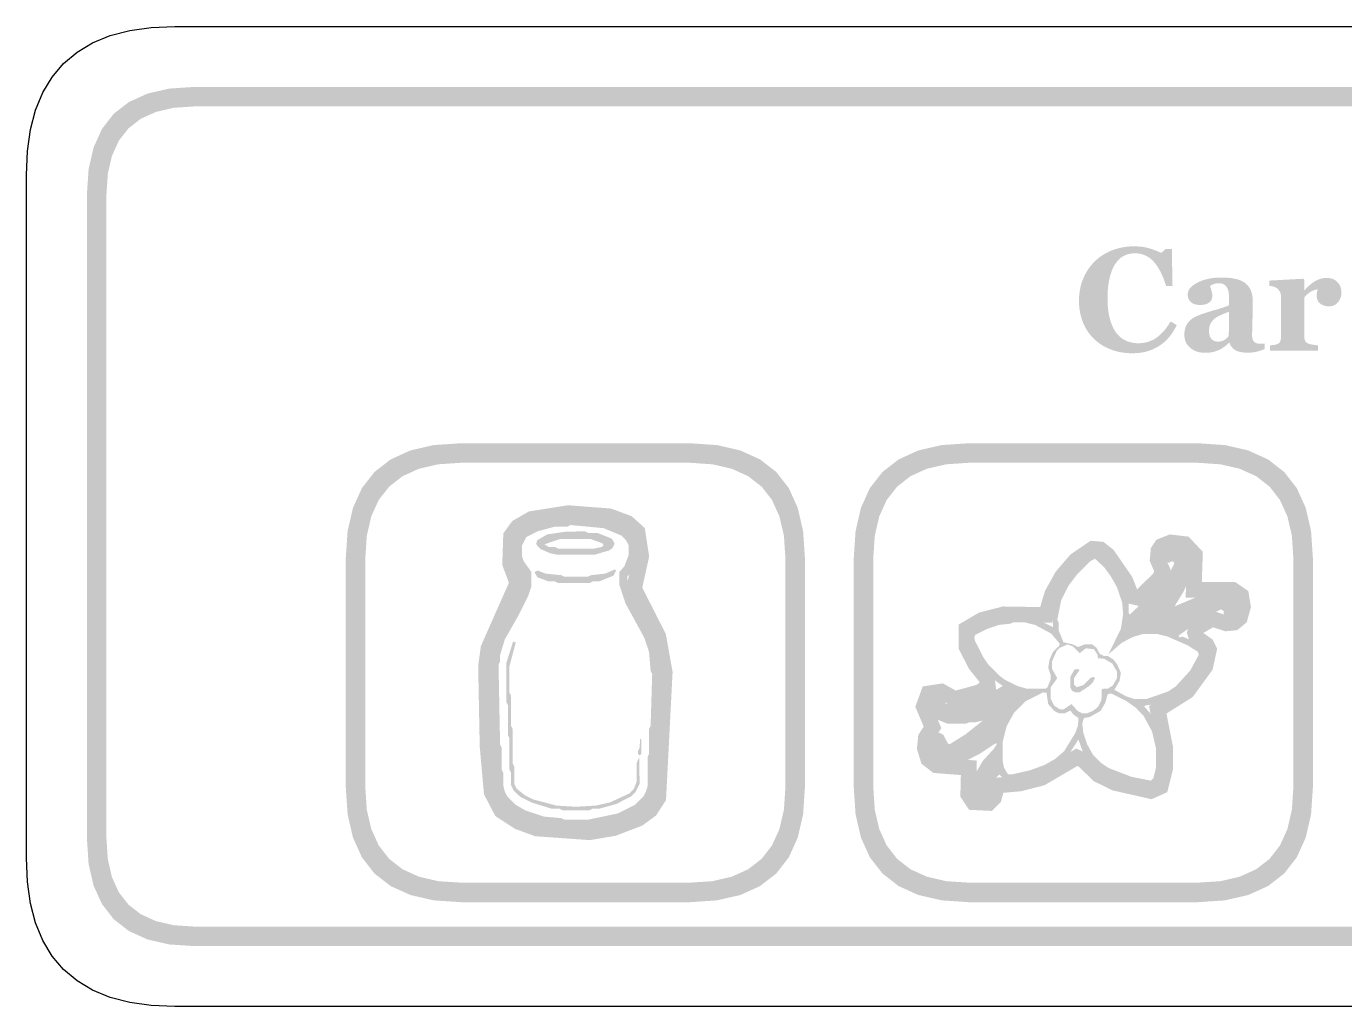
# Model space of a CAD drawing. Header units: millimetres. Extents: x 6 to 294, y 109 to 451.
# Drawn here: x 5.96 to 32.95, y 316.86 to 336.94 of the extents above; entities that cross this region are included whole.
import ezdxf

# ---------------------------------------------------------------- set-up
doc = ezdxf.new("R2010")
doc.units = ezdxf.units.MM
doc.layers.add('CUT', color=1, linetype='Continuous')
doc.layers.add('RASTER', color=7, linetype='Continuous')

msp = doc.modelspace()

# ---------------------------------------------------------------- hatches: boundary and pattern name
at = {"layer": 'RASTER'}
h = msp.add_hatch(color=7, dxfattribs=at)
h.paths.add_polyline_path([(7.2, 333.501), (7.234, 334.016), (7.337, 334.463), (7.509, 334.841), (7.75, 335.151), (8.059, 335.391), (8.438, 335.563), (8.884, 335.666), (9.4, 335.701), (66.6, 335.701), (67.116, 335.666), (67.563, 335.563), (67.941, 335.391), (68.25, 335.151), (68.491, 334.841), (68.663, 334.463), (68.766, 334.016), (68.8, 333.501), (68.8, 320.301), (68.766, 319.785), (68.663, 319.338), (68.491, 318.96), (68.25, 318.651), (67.941, 318.41), (67.563, 318.238), (67.116, 318.135), (66.6, 318.101), (9.4, 318.101), (8.884, 318.135), (8.438, 318.238), (8.059, 318.41), (7.75, 318.651), (7.509, 318.96), (7.337, 319.338), (7.234, 319.785), (7.2, 320.301)])
h.paths.add_polyline_path([(7.6, 333.501), (7.6, 320.301), (7.628, 319.879), (7.712, 319.513), (7.853, 319.204), (8.05, 318.951), (8.303, 318.754), (8.612, 318.613), (8.978, 318.529), (9.4, 318.501), (66.6, 318.501), (67.022, 318.529), (67.387, 318.613), (67.697, 318.754), (67.95, 318.951), (68.147, 319.204), (68.288, 319.513), (68.372, 319.879), (68.4, 320.301), (68.4, 333.501), (68.372, 333.923), (68.288, 334.288), (68.147, 334.598), (67.95, 334.851), (67.697, 335.048), (67.387, 335.188), (67.022, 335.273), (66.6, 335.301), (9.4, 335.301), (8.978, 335.273), (8.612, 335.188), (8.303, 335.048), (8.05, 334.851), (7.853, 334.598), (7.712, 334.288), (7.628, 333.923), (7.6, 333.501)], flags=0)
for points in [[(28.598, 330.245), (28.541, 330.246), (28.485, 330.25), (28.431, 330.256), (28.377, 330.264), (28.324, 330.274), (28.272, 330.287), (28.22, 330.302), (28.17, 330.319), (28.121, 330.339), (28.074, 330.36), (28.028, 330.384), (27.984, 330.41), (27.941, 330.438), (27.9, 330.468), (27.861, 330.5), (27.823, 330.534), (27.788, 330.569), (27.754, 330.607), (27.723, 330.646), (27.693, 330.688), (27.666, 330.731), (27.64, 330.777), (27.616, 330.825), (27.594, 330.874), (27.575, 330.926), (27.558, 330.978), (27.544, 331.032), (27.532, 331.087), (27.523, 331.144), (27.516, 331.201), (27.512, 331.26), (27.511, 331.32), (27.512, 331.38), (27.516, 331.439), (27.523, 331.497), (27.532, 331.553), (27.544, 331.608), (27.558, 331.663), (27.575, 331.716), (27.595, 331.768), (27.617, 331.818), (27.642, 331.867), (27.668, 331.914), (27.696, 331.96), (27.727, 332.004), (27.76, 332.046), (27.795, 332.086), (27.832, 332.125), (27.87, 332.16), (27.91, 332.194), (27.952, 332.226), (27.996, 332.256), (28.042, 332.283), (28.09, 332.309), (28.139, 332.332), (28.191, 332.354), (28.243, 332.373), (28.297, 332.389), (28.352, 332.403), (28.407, 332.415), (28.464, 332.424), (28.521, 332.43), (28.58, 332.434), (28.639, 332.435), (28.682, 332.434), (28.723, 332.432), (28.764, 332.429), (28.804, 332.425), (28.843, 332.419), (28.881, 332.412), (28.918, 332.403), (28.954, 332.393), (28.989, 332.383), (29.022, 332.372), (29.054, 332.36), (29.085, 332.349), (29.114, 332.337), (29.142, 332.325), (29.169, 332.312), (29.194, 332.299), (29.285, 332.379), (29.412, 332.379), (29.426, 331.621), (29.297, 331.621), (29.268, 331.705), (29.239, 331.783), (29.208, 331.855), (29.176, 331.922), (29.142, 331.982), (29.107, 332.038), (29.071, 332.087), (29.033, 332.13), (28.993, 332.168), (28.952, 332.202), (28.908, 332.229), (28.862, 332.252), (28.814, 332.27), (28.764, 332.283), (28.712, 332.29), (28.658, 332.293), (28.591, 332.289), (28.529, 332.278), (28.47, 332.259), (28.416, 332.232), (28.365, 332.198), (28.319, 332.157), (28.277, 332.107), (28.239, 332.051), (28.205, 331.987), (28.176, 331.917), (28.152, 331.841), (28.131, 331.759), (28.116, 331.671), (28.104, 331.577), (28.098, 331.477), (28.095, 331.37), (28.096, 331.309), (28.099, 331.251), (28.102, 331.195), (28.108, 331.141), (28.115, 331.089), (28.123, 331.04), (28.133, 330.992), (28.145, 330.948), (28.157, 330.905), (28.171, 330.864), (28.186, 330.826), (28.201, 330.79), (28.218, 330.755), (28.235, 330.723), (28.253, 330.693), (28.273, 330.666), (28.294, 330.639), (28.317, 330.614), (28.341, 330.59), (28.365, 330.569), (28.391, 330.55), (28.417, 330.532), (28.445, 330.516), (28.473, 330.502), (28.503, 330.49), (28.533, 330.479), (28.564, 330.471), (28.595, 330.463), (28.628, 330.458), (28.661, 330.453), (28.695, 330.451), (28.73, 330.45), (28.78, 330.452), (28.829, 330.457), (28.877, 330.466), (28.924, 330.478), (28.969, 330.494), (29.012, 330.513), (29.054, 330.535), (29.095, 330.562), (29.135, 330.591), (29.174, 330.624), (29.211, 330.661), (29.248, 330.701), (29.285, 330.745), (29.32, 330.793), (29.354, 330.844), (29.387, 330.898), (29.513, 330.822), (29.497, 330.79), (29.481, 330.76), (29.464, 330.729), (29.446, 330.7), (29.428, 330.672), (29.409, 330.644), (29.39, 330.617), (29.37, 330.592), (29.349, 330.567), (29.328, 330.542), (29.306, 330.519), (29.283, 330.497), (29.259, 330.475), (29.235, 330.455), (29.21, 330.435), (29.184, 330.417), (29.155, 330.397), (29.124, 330.378), (29.094, 330.361), (29.062, 330.345), (29.03, 330.33), (28.997, 330.315), (28.963, 330.302), (28.928, 330.291), (28.892, 330.28), (28.855, 330.271), (28.816, 330.263), (28.776, 330.256), (28.734, 330.252), (28.69, 330.248), (28.645, 330.246), (28.598, 330.245)], [(32.884, 331.486), (32.883, 331.458), (32.88, 331.432), (32.874, 331.406), (32.867, 331.381), (32.857, 331.357), (32.845, 331.334), (32.831, 331.312), (32.815, 331.29), (32.797, 331.271), (32.778, 331.253), (32.757, 331.239), (32.735, 331.227), (32.712, 331.218), (32.687, 331.211), (32.661, 331.207), (32.634, 331.206), (32.607, 331.207), (32.582, 331.209), (32.558, 331.214), (32.535, 331.22), (32.513, 331.227), (32.492, 331.237), (32.472, 331.248), (32.453, 331.26), (32.435, 331.275), (32.42, 331.291), (32.408, 331.308), (32.397, 331.327), (32.389, 331.348), (32.383, 331.37), (32.38, 331.394), (32.379, 331.42), (32.379, 331.432), (32.379, 331.444), (32.38, 331.455), (32.38, 331.466), (32.382, 331.475), (32.383, 331.484), (32.384, 331.492), (32.386, 331.5), (32.388, 331.507), (32.39, 331.514), (32.391, 331.521), (32.393, 331.527), (32.395, 331.534), (32.396, 331.541), (32.398, 331.547), (32.399, 331.553), (32.382, 331.552), (32.365, 331.549), (32.348, 331.545), (32.33, 331.54), (32.312, 331.534), (32.294, 331.526), (32.276, 331.517), (32.257, 331.506), (32.239, 331.495), (32.221, 331.483), (32.204, 331.469), (32.187, 331.455), (32.171, 331.44), (32.155, 331.424), (32.14, 331.407), (32.125, 331.389), (32.125, 330.585), (32.125, 330.572), (32.126, 330.56), (32.128, 330.549), (32.129, 330.538), (32.132, 330.528), (32.134, 330.518), (32.138, 330.509), (32.141, 330.5), (32.146, 330.492), (32.151, 330.484), (32.157, 330.477), (32.163, 330.47), (32.17, 330.464), (32.178, 330.458), (32.186, 330.452), (32.196, 330.447), (32.204, 330.443), (32.214, 330.44), (32.225, 330.436), (32.238, 330.432), (32.252, 330.429), (32.267, 330.426), (32.283, 330.423), (32.3, 330.42), (32.318, 330.418), (32.334, 330.415), (32.349, 330.413), (32.363, 330.412), (32.375, 330.41), (32.386, 330.409), (32.396, 330.408), (32.405, 330.408), (32.405, 330.301), (31.425, 330.301), (31.425, 330.408), (31.434, 330.408), (31.443, 330.409), (31.453, 330.41), (31.462, 330.411), (31.471, 330.412), (31.48, 330.413), (31.49, 330.415), (31.499, 330.416), (31.508, 330.417), (31.517, 330.419), (31.525, 330.42), (31.534, 330.422), (31.541, 330.424), (31.549, 330.426), (31.556, 330.428), (31.563, 330.43), (31.574, 330.434), (31.584, 330.439), (31.594, 330.444), (31.602, 330.45), (31.61, 330.457), (31.617, 330.464), (31.622, 330.471), (31.627, 330.48), (31.631, 330.488), (31.635, 330.498), (31.638, 330.508), (31.64, 330.518), (31.642, 330.53), (31.644, 330.542), (31.645, 330.554), (31.645, 330.567), (31.645, 331.42), (31.644, 331.433), (31.643, 331.446), (31.641, 331.458), (31.639, 331.47), (31.635, 331.482), (31.631, 331.493), (31.626, 331.504), (31.62, 331.514), (31.613, 331.525), (31.607, 331.534), (31.6, 331.543), (31.592, 331.552), (31.585, 331.56), (31.577, 331.568), (31.568, 331.575), (31.56, 331.581), (31.553, 331.585), (31.546, 331.589), (31.538, 331.593), (31.53, 331.597), (31.521, 331.601), (31.512, 331.604), (31.503, 331.607), (31.493, 331.61), (31.483, 331.613), (31.473, 331.616), (31.462, 331.618), (31.451, 331.62), (31.44, 331.622), (31.428, 331.624), (31.417, 331.625), (31.405, 331.626), (31.405, 331.733), (32.103, 331.771), (32.125, 331.75), (32.125, 331.537), (32.131, 331.537), (32.157, 331.566), (32.182, 331.593), (32.209, 331.618), (32.235, 331.642), (32.262, 331.664), (32.29, 331.684), (32.318, 331.704), (32.346, 331.721), (32.374, 331.737), (32.403, 331.75), (32.432, 331.762), (32.462, 331.771), (32.491, 331.778), (32.521, 331.783), (32.552, 331.787), (32.582, 331.788), (32.615, 331.786), (32.647, 331.782), (32.677, 331.776), (32.705, 331.767), (32.732, 331.755), (32.757, 331.74), (32.78, 331.723), (32.801, 331.703), (32.821, 331.682), (32.837, 331.658), (32.852, 331.633), (32.863, 331.607), (32.872, 331.579), (32.879, 331.549), (32.883, 331.518), (32.884, 331.486)]]:
    msp.add_hatch(color=7, dxfattribs=at).paths.add_polyline_path(points)
h = msp.add_hatch(color=7, dxfattribs=at)
h.paths.add_polyline_path([(31.312, 330.332), (31.296, 330.325), (31.279, 330.318), (31.261, 330.311), (31.242, 330.305), (31.223, 330.298), (31.202, 330.292), (31.182, 330.286), (31.16, 330.28), (31.138, 330.275), (31.115, 330.27), (31.093, 330.266), (31.069, 330.263), (31.046, 330.26), (31.022, 330.258), (30.998, 330.257), (30.974, 330.257), (30.93, 330.258), (30.89, 330.26), (30.852, 330.264), (30.818, 330.27), (30.786, 330.278), (30.757, 330.287), (30.731, 330.298), (30.709, 330.31), (30.688, 330.324), (30.67, 330.34), (30.653, 330.357), (30.637, 330.375), (30.624, 330.395), (30.612, 330.416), (30.602, 330.439), (30.593, 330.463), (30.584, 330.463), (30.572, 330.451), (30.56, 330.439), (30.547, 330.428), (30.535, 330.417), (30.523, 330.407), (30.512, 330.397), (30.5, 330.387), (30.488, 330.378), (30.477, 330.37), (30.465, 330.361), (30.453, 330.354), (30.44, 330.346), (30.428, 330.338), (30.415, 330.331), (30.402, 330.325), (30.389, 330.318), (30.372, 330.311), (30.355, 330.303), (30.338, 330.297), (30.322, 330.29), (30.305, 330.285), (30.289, 330.28), (30.273, 330.275), (30.257, 330.271), (30.24, 330.267), (30.222, 330.264), (30.202, 330.261), (30.18, 330.259), (30.157, 330.258), (30.133, 330.256), (30.107, 330.256), (30.079, 330.255), (30.037, 330.257), (29.997, 330.262), (29.958, 330.269), (29.921, 330.28), (29.886, 330.295), (29.852, 330.312), (29.82, 330.332), (29.789, 330.356), (29.761, 330.382), (29.736, 330.41), (29.716, 330.44), (29.699, 330.472), (29.686, 330.507), (29.676, 330.543), (29.671, 330.581), (29.669, 330.622), (29.669, 330.645), (29.67, 330.667), (29.672, 330.689), (29.675, 330.71), (29.679, 330.729), (29.684, 330.748), (29.689, 330.766), (29.695, 330.783), (29.702, 330.8), (29.71, 330.816), (29.718, 330.831), (29.727, 330.846), (29.737, 330.861), (29.747, 330.875), (29.758, 330.888), (29.77, 330.901), (29.781, 330.913), (29.793, 330.924), (29.805, 330.934), (29.817, 330.944), (29.83, 330.954), (29.844, 330.963), (29.857, 330.971), (29.872, 330.979), (29.886, 330.987), (29.901, 330.994), (29.917, 331.001), (29.932, 331.009), (29.948, 331.016), (29.965, 331.023), (29.981, 331.029), (29.998, 331.036), (30.032, 331.048), (30.068, 331.061), (30.105, 331.073), (30.143, 331.085), (30.184, 331.098), (30.226, 331.111), (30.269, 331.124), (30.315, 331.136), (30.359, 331.149), (30.401, 331.162), (30.439, 331.174), (30.474, 331.186), (30.507, 331.197), (30.536, 331.208), (30.561, 331.219), (30.584, 331.23), (30.584, 331.37), (30.584, 331.38), (30.584, 331.39), (30.583, 331.401), (30.583, 331.413), (30.582, 331.425), (30.581, 331.438), (30.58, 331.452), (30.578, 331.467), (30.577, 331.482), (30.575, 331.496), (30.572, 331.509), (30.569, 331.522), (30.566, 331.534), (30.562, 331.546), (30.558, 331.557), (30.553, 331.568), (30.548, 331.579), (30.542, 331.59), (30.535, 331.601), (30.527, 331.611), (30.519, 331.621), (30.51, 331.63), (30.5, 331.639), (30.489, 331.647), (30.478, 331.655), (30.465, 331.661), (30.452, 331.667), (30.438, 331.671), (30.423, 331.675), (30.407, 331.677), (30.391, 331.679), (30.373, 331.679), (30.358, 331.679), (30.342, 331.678), (30.328, 331.677), (30.314, 331.675), (30.301, 331.672), (30.289, 331.669), (30.277, 331.665), (30.266, 331.661), (30.255, 331.656), (30.245, 331.652), (30.236, 331.647), (30.227, 331.642), (30.218, 331.638), (30.21, 331.633), (30.203, 331.628), (30.196, 331.624), (30.197, 331.616), (30.199, 331.607), (30.202, 331.597), (30.204, 331.587), (30.208, 331.575), (30.212, 331.562), (30.216, 331.549), (30.221, 331.534), (30.226, 331.519), (30.23, 331.504), (30.233, 331.49), (30.236, 331.475), (30.239, 331.461), (30.24, 331.447), (30.241, 331.432), (30.241, 331.418), (30.241, 331.412), (30.241, 331.405), (30.24, 331.398), (30.238, 331.39), (30.236, 331.382), (30.234, 331.374), (30.231, 331.365), (30.228, 331.356), (30.225, 331.347), (30.221, 331.338), (30.217, 331.33), (30.212, 331.323), (30.207, 331.316), (30.202, 331.309), (30.196, 331.303), (30.19, 331.297), (30.182, 331.29), (30.173, 331.283), (30.164, 331.277), (30.154, 331.271), (30.145, 331.265), (30.135, 331.26), (30.125, 331.256), (30.115, 331.251), (30.104, 331.248), (30.091, 331.244), (30.077, 331.242), (30.062, 331.239), (30.045, 331.238), (30.027, 331.236), (30.007, 331.236), (29.987, 331.235), (29.957, 331.236), (29.929, 331.239), (29.903, 331.244), (29.879, 331.25), (29.856, 331.259), (29.836, 331.269), (29.817, 331.281), (29.801, 331.295), (29.786, 331.31), (29.773, 331.327), (29.762, 331.344), (29.753, 331.363), (29.746, 331.383), (29.741, 331.404), (29.739, 331.426), (29.738, 331.449), (29.739, 331.469), (29.742, 331.489), (29.747, 331.508), (29.754, 331.527), (29.763, 331.545), (29.774, 331.563), (29.787, 331.58), (29.803, 331.596), (29.819, 331.612), (29.837, 331.628), (29.856, 331.642), (29.875, 331.656), (29.895, 331.669), (29.917, 331.681), (29.939, 331.693), (29.962, 331.704), (29.985, 331.715), (30.01, 331.725), (30.035, 331.734), (30.061, 331.743), (30.088, 331.751), (30.116, 331.759), (30.144, 331.766), (30.174, 331.772), (30.204, 331.778), (30.233, 331.783), (30.262, 331.787), (30.29, 331.79), (30.317, 331.793), (30.344, 331.795), (30.371, 331.796), (30.397, 331.796), (30.432, 331.796), (30.466, 331.795), (30.5, 331.794), (30.533, 331.792), (30.565, 331.79), (30.597, 331.787), (30.627, 331.784), (30.657, 331.78), (30.687, 331.775), (30.715, 331.769), (30.743, 331.762), (30.77, 331.754), (30.797, 331.744), (30.822, 331.734), (30.847, 331.723), (30.871, 331.71), (30.893, 331.696), (30.914, 331.681), (30.934, 331.665), (30.953, 331.647), (30.97, 331.628), (30.987, 331.607), (31.002, 331.585), (31.016, 331.561), (31.028, 331.536), (31.039, 331.509), (31.048, 331.48), (31.056, 331.449), (31.062, 331.416), (31.066, 331.382), (31.068, 331.345), (31.069, 331.307), (31.069, 331.265), (31.069, 331.221), (31.068, 331.174), (31.067, 331.126), (31.067, 331.076), (31.065, 331.024), (31.064, 330.97), (31.063, 330.915), (31.061, 330.86), (31.06, 330.811), (31.058, 330.766), (31.058, 330.726), (31.057, 330.691), (31.056, 330.661), (31.056, 330.636), (31.056, 330.616), (31.056, 330.6), (31.057, 330.585), (31.059, 330.57), (31.061, 330.557), (31.064, 330.544), (31.067, 330.533), (31.071, 330.522), (31.076, 330.512), (31.081, 330.503), (31.087, 330.494), (31.094, 330.486), (31.101, 330.478), (31.109, 330.472), (31.117, 330.465), (31.127, 330.46), (31.136, 330.455), (31.143, 330.452), (31.151, 330.449), (31.159, 330.447), (31.169, 330.445), (31.179, 330.444), (31.19, 330.442), (31.202, 330.441), (31.215, 330.441), (31.228, 330.44), (31.241, 330.44), (31.254, 330.439), (31.266, 330.439), (31.278, 330.439), (31.29, 330.439), (31.301, 330.439), (31.312, 330.438)])
h.paths.add_polyline_path([(30.584, 331.095), (30.564, 331.088), (30.543, 331.08), (30.523, 331.073), (30.503, 331.065), (30.482, 331.057), (30.462, 331.048), (30.442, 331.04), (30.422, 331.031), (30.402, 331.022), (30.383, 331.013), (30.365, 331.004), (30.348, 330.994), (30.332, 330.985), (30.317, 330.975), (30.303, 330.965), (30.29, 330.956), (30.277, 330.945), (30.264, 330.934), (30.252, 330.922), (30.241, 330.909), (30.231, 330.895), (30.222, 330.881), (30.213, 330.866), (30.205, 330.851), (30.198, 330.835), (30.191, 330.818), (30.186, 330.8), (30.182, 330.781), (30.178, 330.762), (30.176, 330.742), (30.175, 330.722), (30.174, 330.701), (30.175, 330.673), (30.177, 330.648), (30.181, 330.624), (30.187, 330.602), (30.194, 330.582), (30.203, 330.565), (30.214, 330.549), (30.226, 330.535), (30.239, 330.523), (30.254, 330.513), (30.268, 330.504), (30.284, 330.497), (30.301, 330.491), (30.318, 330.487), (30.336, 330.485), (30.354, 330.484), (30.374, 330.484), (30.393, 330.486), (30.411, 330.489), (30.428, 330.492), (30.444, 330.497), (30.459, 330.502), (30.473, 330.509), (30.487, 330.517), (30.5, 330.525), (30.512, 330.534), (30.524, 330.544), (30.536, 330.554), (30.547, 330.564), (30.558, 330.575), (30.568, 330.586), (30.578, 330.598)], flags=0)
h = msp.add_hatch(color=7, dxfattribs=at)
h.paths.add_polyline_path([(12.5, 326.051), (12.537, 326.602), (12.647, 327.079), (12.83, 327.483), (13.087, 327.813), (13.418, 328.07), (13.822, 328.254), (14.299, 328.364), (14.85, 328.401), (19.55, 328.401), (20.101, 328.364), (20.578, 328.254), (20.982, 328.07), (21.313, 327.813), (21.57, 327.483), (21.753, 327.079), (21.863, 326.602), (21.9, 326.051), (21.9, 321.351), (21.863, 320.8), (21.753, 320.323), (21.57, 319.919), (21.313, 319.588), (20.982, 319.331), (20.578, 319.148), (20.101, 319.038), (19.55, 319.001), (14.85, 319.001), (14.299, 319.038), (13.822, 319.148), (13.418, 319.331), (13.087, 319.588), (12.83, 319.919), (12.647, 320.323), (12.537, 320.8), (12.5, 321.351)])
h.paths.add_polyline_path([(12.9, 326.051), (12.9, 321.351), (12.93, 320.894), (13.022, 320.498), (13.174, 320.163), (13.388, 319.888), (13.662, 319.675), (13.997, 319.523), (14.393, 319.431), (14.85, 319.401), (19.55, 319.401), (20.007, 319.431), (20.403, 319.523), (20.738, 319.675), (21.013, 319.888), (21.226, 320.163), (21.378, 320.498), (21.47, 320.894), (21.5, 321.351), (21.5, 326.051), (21.47, 326.508), (21.378, 326.904), (21.226, 327.239), (21.013, 327.513), (20.738, 327.727), (20.403, 327.879), (20.007, 327.97), (19.55, 328.001), (14.85, 328.001), (14.393, 327.97), (13.997, 327.879), (13.662, 327.727), (13.388, 327.513), (13.174, 327.239), (13.022, 326.904), (12.93, 326.508), (12.9, 326.051)], flags=0)
h = msp.add_hatch(color=7, dxfattribs=at)
h.paths.add_polyline_path([(22.9, 326.051), (22.937, 326.602), (23.047, 327.079), (23.23, 327.483), (23.488, 327.813), (23.818, 328.07), (24.222, 328.254), (24.699, 328.364), (25.25, 328.401), (29.95, 328.401), (30.501, 328.364), (30.978, 328.254), (31.382, 328.07), (31.713, 327.813), (31.97, 327.483), (32.153, 327.079), (32.263, 326.602), (32.3, 326.051), (32.3, 321.351), (32.263, 320.8), (32.153, 320.323), (31.97, 319.919), (31.713, 319.588), (31.382, 319.331), (30.978, 319.148), (30.501, 319.038), (29.95, 319.001), (25.25, 319.001), (24.699, 319.038), (24.222, 319.148), (23.818, 319.331), (23.488, 319.588), (23.23, 319.919), (23.047, 320.323), (22.937, 320.8), (22.9, 321.351)])
h.paths.add_polyline_path([(23.3, 326.051), (23.3, 321.351), (23.33, 320.894), (23.422, 320.498), (23.574, 320.163), (23.788, 319.888), (24.062, 319.675), (24.397, 319.523), (24.793, 319.431), (25.25, 319.401), (29.95, 319.401), (30.407, 319.431), (30.803, 319.523), (31.138, 319.675), (31.413, 319.888), (31.626, 320.163), (31.778, 320.498), (31.87, 320.894), (31.9, 321.351), (31.9, 326.051), (31.87, 326.508), (31.778, 326.904), (31.626, 327.239), (31.413, 327.513), (31.138, 327.727), (30.803, 327.879), (30.407, 327.97), (29.95, 328.001), (25.25, 328.001), (24.793, 327.97), (24.397, 327.879), (24.062, 327.727), (23.788, 327.513), (23.574, 327.239), (23.422, 326.904), (23.33, 326.508), (23.3, 326.051)], flags=0)
h = msp.add_hatch(color=7, dxfattribs=at)
h.paths.add_polyline_path([(17.046, 327.131), (17.928, 327.064), (18.354, 326.907), (18.621, 326.665), (18.711, 326.079), (18.57, 325.444), (19.052, 324.495), (19.191, 323.718), (19.056, 321.092), (18.853, 320.777), (18.571, 320.57), (18.026, 320.361), (17.497, 320.272), (16.376, 320.352), (15.962, 320.504), (15.562, 320.765), (15.329, 321.209), (15.242, 322.19), (15.21, 323.846), (15.266, 324.247), (15.839, 325.543), (15.703, 325.91), (15.725, 326.556), (15.909, 326.809), (16.25, 327.005)])
h.paths.add_polyline_path([(17.059, 326.809), (16.358, 326.698), (16.128, 326.566), (16.042, 326.447), (16.025, 325.962), (16.185, 325.533), (15.576, 324.158), (15.53, 323.827), (15.562, 322.207), (15.642, 321.301), (15.807, 320.987), (16.107, 320.792), (16.444, 320.668), (17.481, 320.594), (17.941, 320.671), (18.417, 320.854), (18.616, 321), (18.741, 321.193), (18.869, 323.698), (18.745, 324.392), (18.232, 325.401), (18.386, 326.089), (18.322, 326.504), (18.185, 326.628), (17.859, 326.748), (17.059, 326.809)], flags=0)
h = msp.add_hatch(color=7, dxfattribs=at)
h.paths.add_polyline_path([(16.856, 326.877), (17.521, 326.887), (17.585, 326.855), (17.714, 326.855), (18.067, 326.758), (18.301, 326.639), (18.366, 326.575), (18.452, 326.405), (18.484, 326.18), (18.452, 326.116), (18.452, 325.956), (18.366, 325.785), (18.26, 325.667), (18.292, 325.41), (18.475, 325.015), (18.838, 324.35), (18.934, 323.901), (18.934, 322.873), (18.902, 322.809), (18.902, 322.135), (18.87, 322.07), (18.87, 321.396), (18.838, 321.236), (18.751, 321.065), (18.526, 320.841), (18.067, 320.625), (17.65, 320.529), (17.425, 320.529), (17.361, 320.497), (17.039, 320.497), (16.975, 320.529), (16.558, 320.561), (16.237, 320.658), (15.874, 320.841), (15.681, 321.033), (15.595, 321.203), (15.53, 321.46), (15.498, 322.424), (15.466, 322.488), (15.466, 323.997), (15.595, 324.446), (16.076, 325.345), (16.14, 325.57), (16.131, 325.689), (16.034, 325.785), (15.948, 325.956), (15.916, 326.309), (16.034, 326.575), (16.163, 326.672), (16.526, 326.823)])
h.paths.add_polyline_path([(17.104, 326.726), (17.039, 326.694), (16.783, 326.694), (16.429, 326.598), (16.195, 326.479), (16.108, 326.309), (16.108, 326.084), (16.14, 325.988), (16.301, 325.763), (16.301, 325.474), (16.237, 325.281), (16.034, 324.873), (15.755, 324.382), (15.659, 324.061), (15.659, 323.933), (15.627, 323.868), (15.659, 322.231), (15.691, 322.167), (15.691, 321.717), (15.723, 321.653), (15.723, 321.396), (15.755, 321.268), (15.81, 321.162), (15.97, 321.001), (16.173, 320.882), (16.558, 320.754), (16.911, 320.722), (16.975, 320.69), (17.457, 320.69), (18.067, 320.818), (18.43, 321.001), (18.59, 321.162), (18.645, 321.268), (18.677, 321.364), (18.677, 321.974), (18.709, 322.038), (18.709, 322.552), (18.741, 322.616), (18.773, 323.676), (18.741, 323.74), (18.709, 324.125), (18.613, 324.414), (18.227, 325.121), (18.099, 325.506), (18.099, 325.763), (18.205, 325.882), (18.292, 326.116), (18.292, 326.309), (18.237, 326.415), (18.141, 326.511), (17.778, 326.662)], flags=0)
h.paths.add_polyline_path([(16.985, 326.588), (17.393, 326.598), (17.457, 326.566), (17.65, 326.566), (17.948, 326.447), (18.003, 326.341), (17.961, 326.254), (17.884, 326.203), (17.585, 326.116), (16.847, 326.116), (16.686, 326.148), (16.484, 326.235), (16.42, 326.299), (16.397, 326.341), (16.42, 326.415), (16.622, 326.534)], flags=0)
h.paths.add_polyline_path([(16.879, 326.437), (16.567, 326.331), (16.654, 326.277), (16.783, 326.277), (16.847, 326.245), (17.585, 326.245), (17.746, 326.277), (17.778, 326.309), (17.755, 326.351), (17.521, 326.437)], flags=0)
h.paths.add_polyline_path([(18.012, 325.818), (18.035, 325.795), (17.98, 325.689), (17.682, 325.57), (17.553, 325.57), (17.489, 325.538), (16.847, 325.538), (16.783, 325.57), (16.654, 325.57), (16.42, 325.657), (16.365, 325.763), (16.429, 325.795), (16.59, 325.731), (16.911, 325.699), (16.975, 325.667), (17.457, 325.667), (17.521, 325.699), (17.81, 325.731)], flags=0)
h.paths.add_polyline_path([(15.925, 324.34), (15.98, 324.318), (15.851, 323.836), (15.851, 323.291), (15.884, 323.226), (15.884, 322.616), (15.916, 322.552), (15.916, 321.846), (15.948, 321.781), (15.948, 321.428), (16.002, 321.322), (16.163, 321.194), (16.333, 321.107), (16.815, 320.979), (17.21, 320.956), (17.617, 320.979), (17.906, 321.043), (18.301, 321.226), (18.398, 321.322), (18.452, 321.46), (18.452, 321.846), (18.507, 321.964), (18.516, 321.428), (18.43, 321.258), (18.333, 321.162), (18.035, 321.011), (17.682, 320.914), (17.553, 320.914), (17.489, 320.882), (16.943, 320.882), (16.879, 320.914), (16.718, 320.914), (16.301, 321.043), (16.067, 321.162), (15.938, 321.29), (15.884, 321.396), (15.884, 321.653), (15.851, 321.717), (15.851, 322.359), (15.819, 322.424), (15.819, 323.034), (15.787, 323.098), (15.787, 323.901)], flags=0)
h.paths.add_polyline_path([(18.526, 322.35), (18.549, 322.327), (18.549, 322.038), (18.516, 322.006), (18.484, 322.038), (18.484, 322.102), (18.516, 322.167)], flags=0)
h = msp.add_hatch(color=7, dxfattribs=at)
h.paths.add_polyline_path([(29.368, 326.534), (29.757, 326.488), (30.047, 326.176), (30.026, 325.56), (30.708, 325.56), (30.978, 325.373), (31.032, 325.043), (30.945, 324.732), (30.751, 324.573), (30.511, 324.549), (30.257, 324.631), (30.061, 324.518), (30.057, 324.508), (30.054, 324.518), (30.244, 324.383), (30.34, 324.191), (30.246, 323.762), (29.839, 323.203), (29.302, 322.865), (29.433, 322.197), (29.433, 321.71), (29.319, 321.254), (28.997, 321.11), (28.19, 321.293), (27.814, 321.48), (27.506, 321.777), (27.477, 321.79), (26.807, 321.397), (26.328, 321.273), (25.962, 321.242), (25.913, 321.057), (25.726, 320.87), (25.261, 320.893), (25.082, 321.162), (25.093, 321.605), (24.53, 321.648), (24.287, 321.836), (24.193, 322.138), (24.221, 322.427), (24.332, 322.598), (24.16, 323.004), (24.312, 323.42), (24.723, 323.483), (24.988, 323.336), (25.404, 323.448), (25.475, 323.494), (25.471, 323.516), (25.252, 323.79), (25.049, 324.193), (25.049, 324.689), (25.466, 324.933), (25.953, 325.058), (26.717, 325.046), (26.815, 325.377), (27.031, 325.766), (27.337, 326.124), (27.75, 326.404), (28.011, 326.382), (28.216, 326.221), (28.599, 325.667), (28.703, 325.405), (28.699, 325.405), (29.036, 325.738), (29.05, 325.785), (28.959, 325.99), (28.982, 326.252), (29.095, 326.423)])
h.paths.add_polyline_path([(29.412, 326.207), (29.307, 326.164), (29.293, 326.143), (29.285, 326.044), (29.39, 325.807), (29.319, 325.568), (28.8, 325.055), (28.467, 325.13), (28.315, 325.516), (27.98, 325.999), (27.888, 326.071), (27.836, 326.076), (27.552, 325.883), (27.295, 325.582), (27.112, 325.253), (26.955, 324.723), (25.991, 324.738), (25.589, 324.634), (25.369, 324.506), (25.369, 324.269), (25.522, 323.964), (25.776, 323.648), (25.82, 323.335), (25.535, 323.152), (24.946, 322.993), (24.663, 323.15), (24.548, 323.132), (24.504, 323.012), (24.693, 322.567), (24.532, 322.318), (24.518, 322.171), (24.563, 322.027), (24.65, 321.96), (25.42, 321.901), (25.405, 321.255), (25.438, 321.205), (25.601, 321.196), (25.626, 321.222), (25.71, 321.542), (26.274, 321.59), (26.684, 321.695), (27.454, 322.147), (27.686, 322.048), (28, 321.745), (28.298, 321.597), (28.964, 321.445), (29.046, 321.482), (29.113, 321.749), (29.113, 322.166), (28.946, 323.018), (29.616, 323.441), (29.948, 323.896), (30.003, 324.148), (29.993, 324.169), (29.779, 324.321), (29.717, 324.528), (29.809, 324.741), (30.219, 324.979), (30.545, 324.874), (30.623, 324.882), (30.664, 324.915), (30.704, 325.061), (30.684, 325.188), (30.608, 325.24), (29.695, 325.24), (29.722, 326.055), (29.603, 326.184), (29.412, 326.207)], flags=0)
h = msp.add_hatch(color=7, dxfattribs=at)
h.paths.add_polyline_path([(29.414, 326.293), (29.566, 326.301), (29.653, 326.256), (29.76, 326.176), (29.831, 326.036), (29.831, 325.796), (29.805, 325.69), (29.653, 325.363), (29.467, 325.06), (30.017, 325.291), (30.363, 325.371), (30.576, 325.344), (30.716, 325.273), (30.77, 325.219), (30.815, 325.105), (30.754, 324.9), (30.663, 324.805), (30.629, 324.786), (30.488, 324.805), (30.469, 324.972), (30.416, 324.999), (30.063, 324.821), (29.547, 324.459), (29.573, 324.422), (29.619, 324.441), (29.698, 324.414), (29.946, 324.289), (30.079, 324.183), (30.097, 324.068), (30.044, 323.936), (29.946, 323.742), (29.813, 323.555), (29.547, 323.29), (29.3, 323.138), (29.087, 323.058), (28.874, 323.032), (28.848, 323.005), (28.962, 322.88), (29.087, 322.633), (29.193, 322.208), (29.193, 321.703), (29.095, 321.402), (29.007, 321.357), (28.795, 321.384), (28.236, 321.543), (27.989, 321.668), (27.67, 321.961), (27.572, 322.128), (27.5, 322.333), (27.261, 321.961), (26.995, 321.775), (26.695, 321.623), (26.163, 321.49), (26.004, 321.49), (25.879, 321.615), (25.756, 321.498), (25.685, 321.384), (25.711, 321.277), (25.693, 321.163), (25.552, 321.065), (25.411, 321.11), (25.313, 321.251), (25.313, 321.437), (25.366, 321.596), (25.544, 321.897), (25.772, 322.147), (25.836, 322.253), (25.783, 322.242), (25.48, 322.04), (25.233, 321.915), (24.967, 321.836), (24.728, 321.836), (24.56, 321.907), (24.454, 322.04), (24.409, 322.181), (24.454, 322.349), (24.497, 322.412), (24.568, 322.447), (24.648, 322.474), (24.736, 322.428), (24.826, 322.253), (24.861, 322.234), (25.188, 322.439), (25.544, 322.721), (25.392, 322.686), (25.259, 322.686), (25.206, 322.66), (24.808, 322.66), (24.507, 322.785), (24.409, 322.952), (24.409, 323.085), (24.454, 323.173), (24.534, 323.252), (24.621, 323.271), (24.709, 323.226), (24.773, 323.077), (24.808, 323.058), (24.94, 323.058), (25.339, 323.165), (25.818, 323.351), (25.95, 323.431), (25.81, 323.529), (25.597, 323.742), (25.464, 323.928), (25.366, 324.095), (25.259, 324.361), (25.278, 324.528), (25.411, 324.635), (25.578, 324.706), (25.818, 324.786), (26.083, 324.839), (26.456, 324.839), (26.721, 324.76), (26.979, 324.635), (26.961, 324.999), (27.04, 325.265), (27.165, 325.512), (27.272, 325.671), (27.564, 325.99), (27.838, 326.168), (27.952, 326.123), (28.058, 326.017), (28.324, 325.645), (28.502, 325.238), (28.529, 325.132), (28.529, 324.919), (28.555, 324.893), (29.175, 325.496), (29.387, 325.788), (29.459, 325.929), (29.451, 325.974), (29.406, 325.982), (29.353, 325.956), (29.239, 325.974), (29.193, 326.036), (29.193, 326.115), (29.265, 326.23)])
h.paths.add_polyline_path([(27.838, 326.036), (27.75, 325.99), (27.458, 325.698), (27.298, 325.485), (27.147, 325.185), (27.067, 324.786), (27.093, 324.733), (27.093, 324.574), (27.192, 324.326), (27.386, 324.281), (27.492, 324.228), (27.625, 324.281), (27.785, 324.281), (27.872, 324.209), (27.936, 324.087), (28.024, 324.042), (28.104, 324.042), (28.218, 323.97), (28.298, 323.864), (28.369, 323.696), (28.343, 323.537), (28.236, 323.351), (28.476, 323.218), (28.635, 323.165), (28.901, 323.165), (29.334, 323.316), (29.494, 323.423), (29.786, 323.742), (29.964, 324.068), (29.946, 324.13), (29.733, 324.263), (29.326, 324.441), (29.114, 324.494), (28.821, 324.494), (28.635, 324.441), (28.388, 324.316), (28.112, 324.076), (28.369, 324.6), (28.415, 324.9), (28.396, 325.132), (28.29, 325.451), (28.165, 325.671), (28.032, 325.857)], flags=0)
h.paths.add_polyline_path([(26.163, 324.733), (26.11, 324.706), (25.871, 324.68), (25.632, 324.6), (25.384, 324.475), (25.366, 324.414), (25.392, 324.334), (25.544, 324.034), (25.65, 323.874), (25.889, 323.635), (25.996, 323.555), (26.243, 323.431), (26.429, 323.377), (26.828, 323.377), (26.862, 323.396), (26.934, 323.563), (26.934, 323.643), (26.881, 323.803), (26.907, 323.962), (26.979, 324.13), (27.101, 324.247), (27.12, 324.281), (27.101, 324.316), (26.942, 324.502), (26.615, 324.68), (26.402, 324.733)], flags=0)
h.paths.add_polyline_path([(27.28, 324.281), (27.112, 324.209), (27.059, 324.156), (26.961, 323.936), (26.961, 323.776), (27.067, 323.59), (26.934, 323.404), (26.934, 323.165), (27.006, 323.024), (27.12, 322.952), (27.2, 322.952), (27.359, 323.058), (27.484, 322.918), (27.572, 322.872), (27.678, 322.872), (27.793, 322.918), (27.899, 322.997), (27.971, 323.138), (27.979, 323.369), (28.104, 323.377), (28.202, 323.439), (28.29, 323.59), (28.29, 323.723), (28.191, 323.89), (28.024, 323.989), (27.899, 323.997), (27.891, 324.068), (27.819, 324.183), (27.652, 324.201), (27.527, 324.103), (27.394, 324.236)], flags=0)
h.paths.add_polyline_path([(27.42, 323.768), (27.492, 323.776), (27.519, 323.75), (27.412, 323.59), (27.412, 323.457), (27.466, 323.404), (27.606, 323.449), (27.75, 323.598), (27.811, 323.617), (27.838, 323.59), (27.793, 323.502), (27.713, 323.423), (27.519, 323.298), (27.439, 323.298), (27.367, 323.332), (27.333, 323.404), (27.333, 323.617)], flags=0)
h.paths.add_polyline_path([(26.775, 323.298), (26.421, 323.12), (26.182, 322.88), (26.03, 322.607), (25.95, 322.288), (25.95, 321.889), (25.977, 321.756), (26.057, 321.623), (26.163, 321.623), (26.509, 321.703), (26.801, 321.809), (27.022, 321.934), (27.208, 322.094), (27.439, 322.474), (27.492, 322.633), (27.5, 322.774), (27.404, 322.838), (27.333, 322.926), (27.226, 322.872), (27.093, 322.872), (27.006, 322.918), (26.881, 323.058), (26.846, 323.29)], flags=0)
h.paths.add_polyline_path([(28.13, 323.271), (28.096, 323.252), (28.05, 323.085), (27.952, 322.918), (27.731, 322.793), (27.617, 322.774), (27.599, 322.739), (27.58, 322.652), (27.599, 322.474), (27.678, 322.234), (27.803, 322.014), (27.963, 321.854), (28.122, 321.748), (28.582, 321.57), (28.981, 321.49), (29.034, 321.543), (29.087, 321.756), (29.087, 322.155), (29.007, 322.5), (28.829, 322.827), (28.67, 322.987), (28.484, 323.12), (28.183, 323.271)], flags=0)

# ---------------------------------------------------------------- linework, layer by layer
at = {"layer": 'CUT'}
msp.add_lwpolyline([(67.001, 316.861), (8.999, 316.861), (8.517, 316.882), (8.075, 316.945), (7.675, 317.05), (7.315, 317.198), (6.997, 317.389), (6.722, 317.622), (6.488, 317.898), (6.297, 318.216), (6.149, 318.576), (6.044, 318.976), (5.981, 319.418), (5.96, 319.9), (5.96, 333.902), (5.981, 334.384), (6.044, 334.825), (6.149, 335.226), (6.297, 335.585), (6.488, 335.903), (6.722, 336.179), (6.997, 336.413), (7.315, 336.603), (7.675, 336.751), (8.075, 336.857), (8.517, 336.92), (8.999, 336.941), (67.001, 336.941)], dxfattribs=at)

doc.saveas('drawing.dxf')
